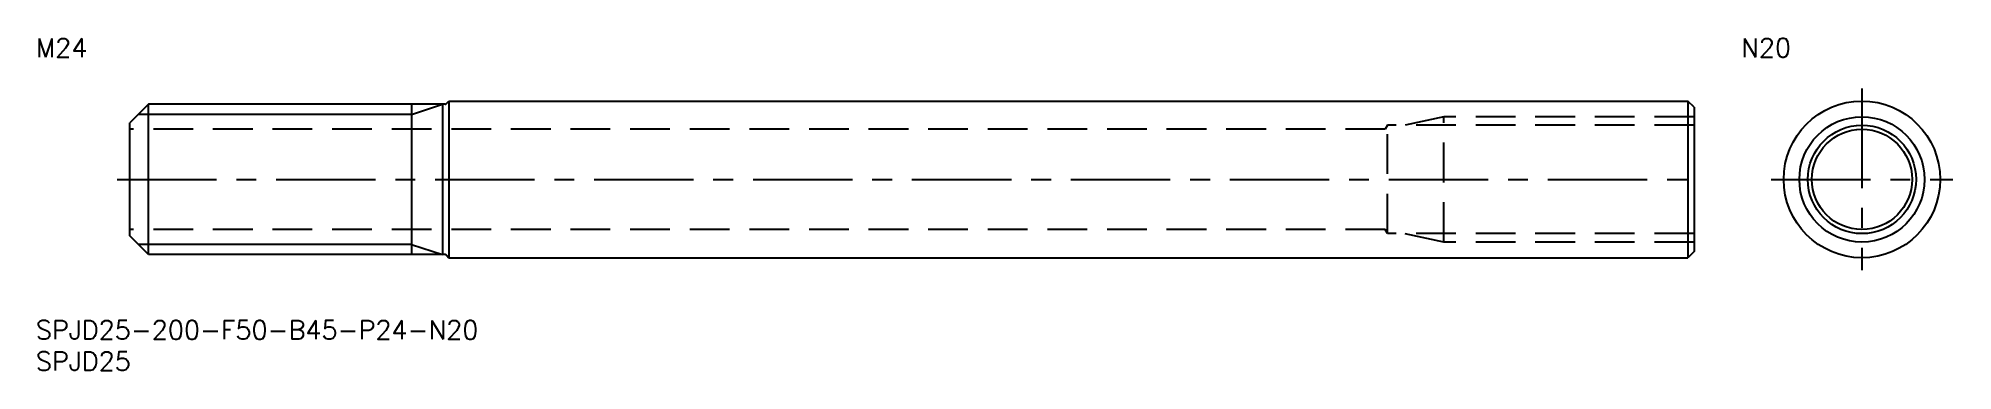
# Model space of a CAD drawing. Extents: x 0 to 306, y -8 to 45.
import ezdxf

# ---------------------------------------------------------------- set-up
doc = ezdxf.new("R2010")
doc.units = 0
doc.header["$LTSCALE"] = 0.5
doc.linetypes.add('CENTER', pattern=[50.8, 31.75, -6.35, 6.35, -6.35])
doc.linetypes.add('DASHED', pattern=[19.05, 12.7, -6.35])
for name, color, linetype in [('MSM_CENTER', 1, 'CENTER'), ('MSM_CONTINUOUS', 7, 'CONTINUOUS'), ('MSM_DASHED', 4, 'DASHED'), ('MSM_NARROW', 5, 'CONTINUOUS'), ('MSM_PART_NUMBER', 7, 'CONTINUOUS')]:
    doc.layers.add(name, color=color, linetype=linetype)
doc.styles.get("Standard").update_dxf_attribs({"font": 'txt.shx', "height": 1, "bigfont": 'bigfont.shx'})

# ---------------------------------------------------------------- blocks, each defined once
blk = doc.blocks.new('*U4')
at = {"layer": 'MSM_PART_NUMBER'}
blk.add_text('SPJD25-200-F50-B45-P24-N20', height=3, dxfattribs=at).set_placement((0, -3))
blk = doc.blocks.new('*U5')
at = {"layer": 'MSM_PART_NUMBER'}
blk.add_text('SPJD25', height=3, dxfattribs=at).set_placement((0, -8))
blk = doc.blocks.new('*U6')
at = {"layer": 'MSM_PART_NUMBER'}
blk.add_text('M24', height=3, dxfattribs=at).set_placement((0, 42))
blk = doc.blocks.new('*U7')
at = {"layer": 'MSM_PART_NUMBER'}
blk.add_text('N20', height=3, dxfattribs=at).set_placement((272.5, 42))

msp = doc.modelspace()

# ---------------------------------------------------------------- linework, layer by layer
at = {"layer": 'MSM_CENTER'}
for p, q in [((291.8, 37), (291.8, 8)), ((13, 22.5), (267, 22.5)), ((277.3, 22.5), (306.3, 22.5))]:
    msp.add_line(p, q, dxfattribs=at)
at = {"layer": 'MSM_CONTINUOUS'}
for p, q in [((18, 34.5), (15, 31.5)), ((65.38, 34.5), (18, 34.5)), ((18, 10.5), (18, 34.5)), ((60, 34.5), (60, 10.5)), ((65, 34.5), (65, 10.5)), ((65.59, 34.59), (66, 35)), ((66, 35), (264, 35)), ((66, 35), (66, 10)), ((264, 35), (264, 10)), ((265, 34), (264, 35)), ((265, 34), (265, 11)), ((15, 13.5), (15, 31.5)), ((18, 10.5), (15, 13.5)), ((65.38, 10.5), (18, 10.5)), ((65.59, 10.41), (66, 10)), ((66, 10), (264, 10)), ((265, 11), (264, 10))]:
    msp.add_line(p, q, dxfattribs=at)
for radius in [12.5, 8.65, 8]:
    msp.add_circle((291.8, 22.5), radius, dxfattribs=at)
for centre, start, end in [((65.38, 34.8), 270, 315), ((65.38, 10.2), 45, 90)]:
    msp.add_arc(centre, 0.3, start, end, dxfattribs=at)
at = {"layer": 'MSM_DASHED'}
for p, q in [((215.99, 31.15), (215.62, 30.5)), ((265, 31.15), (215.99, 31.15)), ((215.99, 13.85), (215.99, 31.15)), ((225, 32.5), (218.75, 31.15)), ((265, 32.5), (225, 32.5)), ((225, 12.5), (225, 32.5)), ((215.62, 30.5), (15, 30.5)), ((215.62, 14.5), (15, 14.5)), ((215.99, 13.85), (215.62, 14.5)), ((265, 13.85), (215.99, 13.85)), ((225, 12.5), (218.75, 13.85)), ((265, 12.5), (225, 12.5))]:
    msp.add_line(p, q, dxfattribs=at)
at = {"layer": 'MSM_NARROW'}
for p, q in [((60, 32.88), (65, 34.5)), ((60, 32.88), (16.38, 32.88)), ((60, 12.12), (16.38, 12.12)), ((60, 12.12), (65, 10.5))]:
    msp.add_line(p, q, dxfattribs=at)
msp.add_circle((291.8, 22.5), 10, dxfattribs=at)

# ---------------------------------------------------------------- block references
at = {"layer": 'MSM_CONTINUOUS'}
for name in ['*U6', '*U7', '*U4', '*U5']:
    msp.add_blockref(name, (0, 0), dxfattribs=at)

doc.saveas('drawing.dxf')
